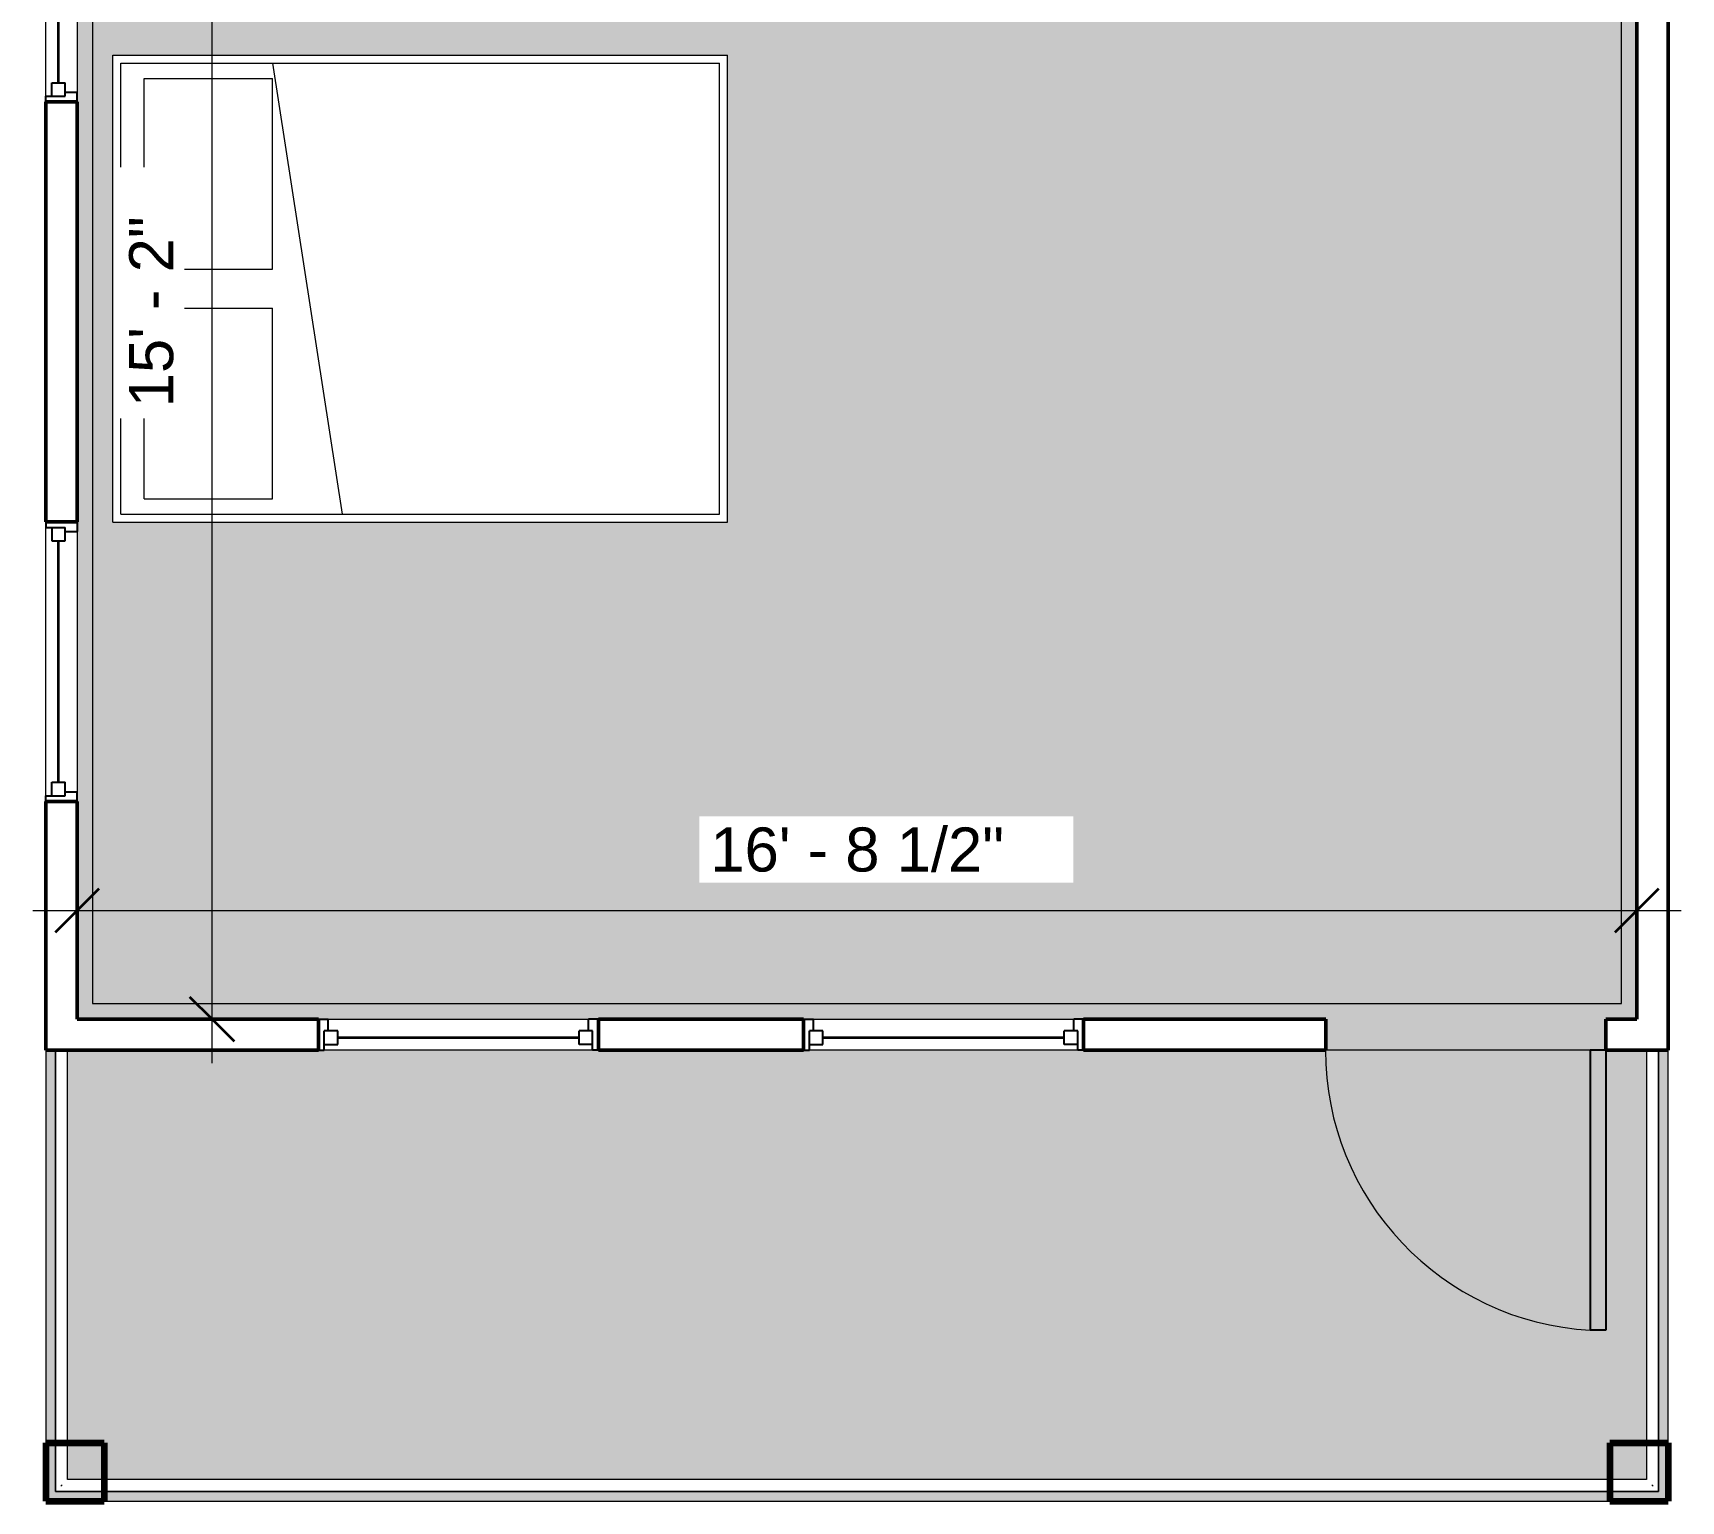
# Model space of a CAD drawing. Header units: inches. Extents: x -386 to 426, y -300 to 457.
# Drawn here: x -306.2 to -94.3, y -299.7 to -110.8 of the extents above; entities that cross this region are included whole.
import ezdxf

# ---------------------------------------------------------------- set-up
doc = ezdxf.new("R2010")
doc.units = ezdxf.units.IN
doc.header["$MEASUREMENT"] = 0
for name, color, linetype, lineweight in [('A-ANNO-DIMS', 211, 'Continuous', 9), ('A-ANNO-DIMS-48', 211, 'Continuous', 9), ('A-DOOR', 31, 'Continuous', 18), ('A-FLOR', 192, 'Continuous', 18), ('A-FLOR-HRAL', 11, 'Continuous', 18), ('A-FLOR-PATT', 8, 'Continuous', 18), ('A-GLAZ', 151, 'Continuous', 18), ('A-WALL', 113, 'Continuous', 18), ('I-FURN', 30, 'Continuous', 18), ('S-COLS', 52, 'Continuous', 18), ('S-COLS-SYMB', 171, 'Continuous', 100)]:
    doc.layers.add(name, color=color, linetype=linetype, lineweight=lineweight)
doc.styles.add('Arial_1', font='arial.ttf', dxfattribs={"height": 5.669291})
doc.dimstyles.new('Linear_-_3mm_Arial', dxfattribs={"dimscale": 12, "dimtxt": 5.784148, "dimasz": 0.472441, "dimexe": 0.472441, "dimexo": 0.314961, "dimgap": 0.275591, "dimtad": 1, "dimdec": 1, "dimrnd": 0.5, "dimzin": 1, "dimdsep": 46, "dimlunit": 4, "dimtxsty": 'Arial_1', "dimblk1": 'OBLIQUE', "dimblk2": 'OBLIQUE', "dimsah": 1, "dimcen": 0.09, "dimdle": 0.472441, "dimazin": 0, "dimtfac": 1, "dimtdec": 4, "dimtix": 1, "dimtmove": 0, "dimatfit": 3, "dimfxl": 1, "dimtvp": 1, "dimtfill": 1, "dimfrac": 2, "dimtolj": 1, "dimtzin": 0, "dimarcsym": 2})

# ---------------------------------------------------------------- blocks, each defined once
blk = doc.blocks.new('Top Rail Type - Top Rail_Internal_-339848-LEVEL 1')
at = {"layer": 'A-FLOR-HRAL'}
for p, q in [((-303.34, -241.67), (-303.34, -298.45)), ((-301.77, -296.88), (-301.77, -241.67)), ((-98.73, -241.67), (-98.73, -296.88)), ((-97.15, -298.45), (-97.15, -241.67)), ((-303.34, -298.45), (-97.15, -298.45)), ((-98.73, -296.88), (-301.77, -296.88))]:
    blk.add_line(p, q, dxfattribs=at)
for points in [[(-302.46, -297.58), (-302.48, -297.59), (-302.51, -297.62), (-302.56, -297.67), (-302.6, -297.72), (-302.64, -297.75), (-302.65, -297.76)], [(-98.03, -297.58), (-98.02, -297.59), (-97.99, -297.62), (-97.94, -297.67), (-97.89, -297.71), (-97.86, -297.75), (-97.85, -297.76)]]:
    blk.add_open_spline(points, degree=3, knots=[0.46272837, 0.46272837, 0.46272837, 0.46272837, 0.47916667, 0.5, 0.52083333, 0.53727163, 0.53727163, 0.53727163, 0.53727163], dxfattribs=at)
blk = doc.blocks.new('Top Rail Type - Top Rail_Internal_-V5-LEVEL 1')
at = {"layer": 'A-FLOR-HRAL'}
for p, q in [((-303.34, -298.45), (-303.34, -241.67)), ((-301.77, -296.88), (-301.77, -241.67)), ((-98.73, -241.67), (-98.73, -296.88)), ((-97.15, -241.67), (-97.15, -298.45)), ((-97.15, -298.45), (-303.34, -298.45)), ((-98.73, -296.88), (-301.77, -296.88))]:
    blk.add_line(p, q, dxfattribs=at)
blk = doc.blocks.new('M_Single-Flush - 3_ x 7_-337871-LEVEL 1')
at = {"layer": 'A-DOOR', "lineweight": 25}
for p, q in [((15.99, -2), (15.99, -38.01)), ((18, -2), (15.99, -2)), ((18, -2), (18, -38.01)), ((18, -38.01), (15.99, -38.01))]:
    blk.add_line(p, q, dxfattribs=at)
at = {"layer": 'A-DOOR'}
blk.add_arc((18, -2), 36.07, 180, 266.8086, dxfattribs=at)
blk = doc.blocks.new('M_Fixed - 3_ x 6_-338559-LEVEL 1')
at = {"layer": 'A-GLAZ', "lineweight": 25}
for p, q in [((-18, 2.51), (-17.25, 2.51)), ((-17.25, 2.51), (-17.25, 0.03)), ((17.25, 2.51), (17.25, 0.03)), ((17.96, 2.51), (17.25, 2.51)), ((-17.25, 1.76), (-15.52, 1.76)), ((-17.25, 0.03), (-15.52, 0.03)), ((-16.74, 0.03), (-16.74, -1.49)), ((-15.52, 1.76), (-15.52, 0.03)), ((15.52, 1.76), (15.52, 0.03)), ((17.25, 1.76), (15.52, 1.76)), ((15.52, 0.03), (17.25, 0.03)), ((16.74, 0.03), (16.74, -1.49)), ((-18, -1.49), (-16.74, -1.49)), ((18, -1.49), (16.74, -1.49))]:
    blk.add_line(p, q, dxfattribs=at)
at = {"layer": 'A-GLAZ', "lineweight": 35}
blk.add_line((-15.52, 0.9), (15.52, 0.9), dxfattribs=at)
blk = doc.blocks.new('M_Bed-Box - 1525 x 2007mm - Queen-342007-LEVEL 1')
at = {"layer": 'I-FURN'}
for p, q in [((-16.67, 30.28), (-16.67, -48.74)), ((-16.67, 30.28), (43.37, 30.28)), ((43.37, 30.28), (43.37, -48.74)), ((-15.67, 29.28), (-15.67, -47.74)), ((-15.67, 29.28), (42.37, 29.28)), ((42.37, 29.28), (42.37, -47.74)), ((-13.67, 26.28), (-13.67, 9.77)), ((-13.67, 26.28), (10.85, 26.28)), ((10.85, 26.28), (10.85, 9.77)), ((15.85, 26.28), (15.85, 9.77)), ((15.85, 26.28), (40.37, 26.28)), ((40.37, 26.28), (40.37, 9.77)), ((42.37, 9.77), (-15.67, 0.78)), ((-13.67, 9.77), (10.85, 9.77)), ((15.85, 9.77), (40.37, 9.77)), ((-16.67, -48.74), (43.37, -48.74)), ((-15.67, -47.74), (42.37, -47.74))]:
    blk.add_line(p, q, dxfattribs=at)
blk = doc.blocks.new('M_Timber-Column - 184x184-349289-LEVEL 1')
at = {"layer": 'S-COLS-SYMB'}
for p, q in [((-3.75, 3.75), (-3.75, -3.75)), ((-3.75, 3.75), (3.75, 3.75)), ((3.75, 3.75), (3.75, -3.75)), ((-3.75, -3.75), (3.75, -3.75))]:
    blk.add_line(p, q, dxfattribs=at)
blk = doc.blocks.new('DIMBLOCK5-LEVEL 1')
at = {"layer": 'A-ANNO-DIMS-48'}
for p, q in [((-283.19, -243.34), (-283.19, -50)), ((-283.42, -55.67), (-277.52, -55.67)), ((-283.19, -55.67), (-283.42, -55.67)), ((-283.42, -237.67), (-277.52, -237.67)), ((-283.19, -237.67), (-283.42, -237.67))]:
    blk.add_line(p, q, dxfattribs=at)
at = {"layer": 'A-ANNO-DIMS-48', "lineweight": 35}
for p, q in [((-283.19, -55.67), (-286.03, -52.83)), ((-283.19, -55.67), (-280.36, -58.5)), ((-283.19, -237.67), (-286.03, -234.83)), ((-283.19, -237.67), (-280.36, -240.5))]:
    blk.add_line(p, q, dxfattribs=at)
at = {"layer": 'A-ANNO-DIMS-48', "color": 0, "insert": (-293.86, -158.95), "char_height": 5.669, "width": 29.4725, "attachment_point": 1, "rotation": 90, "line_spacing_factor": 0.941778, "style": 'Arial_1', "bg_fill": 3, "box_fill_scale": 1.25, "bg_fill_color": 9, "bg_fill_true_color": 13158600, "bg_fill_transparency": 0}
blk.add_mtext('15\' - 2"', dxfattribs=at)
blk = doc.blocks.new('_Oblique')
at = {"color": 0, "linetype": 'ByBlock', "lineweight": -2}
blk.add_line((-0.5, -0.5), (0.5, 0.5), dxfattribs=at)
blk = doc.blocks.new('DIMBLOCK6-LEVEL 1')
at = {"layer": 'A-ANNO-DIMS-48', "lineweight": 35}
for p, q in [((-300.56, -223.68), (-297.72, -220.84)), ((-99.94, -223.68), (-97.11, -220.84)), ((-300.56, -223.68), (-303.39, -226.51)), ((-99.94, -223.68), (-102.78, -226.51))]:
    blk.add_line(p, q, dxfattribs=at)
at = {"layer": 'A-ANNO-DIMS-48'}
for p, q in [((-306.23, -223.68), (-94.27, -223.68)), ((-300.56, -223.45), (-300.56, -229.35)), ((-300.56, -223.68), (-300.56, -223.45)), ((-99.94, -223.45), (-99.94, -229.35)), ((-99.94, -223.68), (-99.94, -223.45))]:
    blk.add_line(p, q, dxfattribs=at)
at = {"layer": 'A-ANNO-DIMS-48', "color": 0, "insert": (-219.11, -213.01), "char_height": 5.6693, "width": 45.2765, "attachment_point": 1, "line_spacing_factor": 0.941778, "style": 'Arial_1', "bg_fill": 3, "box_fill_scale": 1.25, "bg_fill_color": 9, "bg_fill_true_color": 13158600, "bg_fill_transparency": 0}
blk.add_mtext('16\' - 8 1/2"', dxfattribs=at)

msp = doc.modelspace()

# ---------------------------------------------------------------- hatches: boundary and pattern name
at = {"layer": 'A-FLOR-PATT'}
h = msp.add_hatch(dxfattribs=at)
h.set_pattern_fill('FP_1', color=256, style=0, pattern_type=2)
h.set_pattern_definition([(216.87, (3.148, 7.871), (23.612372, 15.741842), [3.935, -35.419]), (206.565, (7.871, 5.51), (-7.870966, -7.870952), [8.8, -8.8]), (198.435, (7.871, 1.574), (-15.741811, -7.870923), [4.978, -19.912])])
h.paths.add_polyline_path([(-97.18, -299.67), (-95.94, -299.67), (-95.94, -241.67), (-97.15, -241.67), (-97.15, -298.45), (-303.34, -298.45), (-303.34, -241.67), (-304.56, -241.67), (-304.56, -299.67), (-98.73, -299.67)], flags=0)
h.paths.add_polyline_path([(-288.64, -296.88), (-98.73, -296.88), (-98.73, -241.67), (-103.94, -241.67), (-103.94, -237.67), (-99.94, -237.67), (-99.94, -102.67), (-99.94, -102.67), (-99.94, -2.01), (-103.94, -2.01), (-103.94, 1.99), (-95.94, 1.99), (-95.94, 56.33), (-99.94, 56.33), (-99.94, 61.01), (-140.94, 61.01), (-140.94, 56.33), (-149.94, 56.33), (-149.94, 60.33), (-144.94, 60.33), (-144.94, 93.02), (-188.56, 93.02), (-188.56, 60.33), (-185.94, 60.33), (-185.94, 56.33), (-188.56, 56.33), (-188.56, 1.99), (-139.94, 1.99), (-139.94, -2.01), (-160.56, -2.01), (-160.56, -10.01), (-164.56, -10.01), (-164.56, -2.01), (-188.56, -2.01), (-188.56, -51.67), (-164.56, -51.67), (-164.56, -46.01), (-160.56, -46.01), (-160.56, -55.67), (-196.56, -55.67), (-196.56, -51.67), (-192.56, -51.67), (-192.56, 56.33), (-196.56, 56.33), (-196.56, 60.33), (-192.56, 60.33), (-192.56, 180.33), (-280.46, 180.33), (-280.46, 179.08), (-300.56, 179.08), (-300.56, 60.33), (-232.56, 60.33), (-232.56, 56.33), (-240.56, 56.33), (-240.56, 32.33), (-276.56, 32.33), (-276.56, -27.67), (-240.56, -27.67), (-240.56, -51.67), (-232.56, -51.67), (-232.56, -55.67), (-300.56, -55.67), (-300.56, -101.42), (-248.46, -101.42), (-248.46, -107.92), (-300.56, -107.92), (-300.56, -237.67), (-139.94, -237.67), (-139.94, -241.67), (-301.77, -241.67), (-301.77, -296.88)], flags=0)
h.paths.add_polyline_path([(-217.92, -173.71), (-295.94, -173.71), (-295.94, -113.67), (-216.92, -113.67), (-216.92, -173.71)], flags=0)
h.paths.add_polyline_path([(-206.7, -107.92), (-209.7, -107.92), (-209.7, -101.42), (-161.21, -101.42), (-161.21, -107.92), (-192.56, -107.92)], flags=0)
h.paths.add_polyline_path([(-140.94, 117.99), (-123.74, 126.01), (-122.84, 129.69), (-120.35, 124.33), (-119.45, 128.01), (-103.7, 135.35), (-103.7, 138.99), (-140.94, 138.99), (-140.94, 138.81), (-139.49, 138.81), (-139.49, 133.48), (-140.94, 133.48), (-140.94, 118.57)], flags=0)
h.paths.add_polyline_path([(-102.12, 136.09), (-99.94, 137.11), (-99.94, 138.99), (-102.12, 138.99), (-102.12, 136.19)], flags=0)

# ---------------------------------------------------------------- linework, layer by layer
at = {"layer": 'A-FLOR'}
for p, q in [((-304.56, -241.67), (-304.56, -299.67)), ((-95.94, -299.67), (-95.94, -241.67)), ((-304.56, -299.67), (-95.94, -299.67))]:
    msp.add_line(p, q, dxfattribs=at)
at = {"layer": 'A-WALL'}
for p, q in [((-95.94, 184.33), (-95.94, -241.67)), ((-298.56, 178.33), (-298.56, -235.67)), ((-101.94, -235.67), (-101.94, 178.33)), ((-304.56, -209.67), (-304.56, 138.33)), ((-300.56, -107.92), (-300.56, -119.67)), ((-300.56, -173.67), (-300.56, -209.67)), ((-298.56, -235.67), (-101.94, -235.67)), ((-269.51, -237.67), (-233.51, -237.67)), ((-207.11, -237.67), (-171.11, -237.67)), ((-103.94, -241.67), (-269.51, -241.67))]:
    msp.add_line(p, q, dxfattribs=at)
at = {"layer": 'A-WALL', "lineweight": 50}
for p, q in [((-95.94, -237.67), (-95.94, 1.99)), ((-99.94, -2.01), (-99.94, -237.67)), ((-304.56, -119.67), (-304.56, -173.67)), ((-300.56, -119.67), (-304.56, -119.67)), ((-300.56, -173.67), (-300.56, -119.67)), ((-304.56, -173.67), (-300.56, -173.67)), ((-304.56, -209.67), (-304.56, -241.67)), ((-300.56, -209.67), (-304.56, -209.67)), ((-300.56, -237.67), (-300.56, -209.67)), ((-269.51, -237.67), (-300.56, -237.67)), ((-269.51, -241.67), (-269.51, -237.67)), ((-207.11, -237.67), (-233.51, -237.67)), ((-233.51, -237.67), (-233.51, -241.67)), ((-207.11, -241.67), (-207.11, -237.67)), ((-139.94, -237.67), (-171.11, -237.67)), ((-171.11, -237.67), (-171.11, -241.67)), ((-139.94, -241.67), (-139.94, -237.67)), ((-99.94, -237.67), (-103.94, -237.67)), ((-103.94, -237.67), (-103.94, -241.67)), ((-95.94, -241.67), (-95.94, -237.67)), ((-304.56, -241.67), (-269.51, -241.67)), ((-233.51, -241.67), (-207.11, -241.67)), ((-171.11, -241.67), (-139.94, -241.67)), ((-103.94, -241.67), (-95.94, -241.67))]:
    msp.add_line(p, q, dxfattribs=at)

# ---------------------------------------------------------------- block references
at = {"layer": 'A-DOOR'}
msp.add_blockref('M_Single-Flush - 3_ x 7_-337871-LEVEL 1', (-121.94, -239.67), dxfattribs=at)
at = {"layer": 'A-FLOR-HRAL'}
for name in ['Top Rail Type - Top Rail_Internal_-339848-LEVEL 1', 'Top Rail Type - Top Rail_Internal_-V5-LEVEL 1']:
    msp.add_blockref(name, (0, 0), dxfattribs=at)
at = {"layer": 'A-GLAZ'}
for p, rotation in [((-302.04, -101.67), 89.99999999999991), ((-302.04, -191.67), 89.99999999999991), ((-251.51, -239.16), 180), ((-189.11, -239.16), 180)]:
    msp.add_blockref('M_Fixed - 3_ x 6_-338559-LEVEL 1', p, dxfattribs=dict(at, rotation=rotation))
at = {"layer": 'I-FURN', "rotation": 89.99999999999991}
msp.add_blockref('M_Bed-Box - 1525 x 2007mm - Queen-342007-LEVEL 1', (-265.66, -157.04), dxfattribs=at)
at = {"layer": 'S-COLS'}
for p in [(-300.81, -295.92), (-99.69, -295.92)]:
    msp.add_blockref('M_Timber-Column - 184x184-349289-LEVEL 1', p, dxfattribs=at)

# ---------------------------------------------------------------- next in the draw order: dimensions: what is measured, and where the dimension line sits
at = {"layer": 'A-ANNO-DIMS'}
dim = msp.add_linear_dim(base=(-283.19, -55.67), p1=(-287.2, -237.67), p2=(-287.2, -55.67), angle=90, dimstyle='Linear_-_3mm_Arial', override={"dimpost": '<>', "dimfxl": 182}, dxfattribs=at)
dim.commit()
dim.dimension.update_dxf_attribs({"geometry": 'DIMBLOCK5-LEVEL 1', "text_midpoint": (-289.39, -146.67)})

# ---------------------------------------------------------------- next in the draw order: dimensions: what is measured, and where the dimension line sits
dim = msp.add_linear_dim(base=(-99.94, -223.68), p1=(-300.56, -219.67), p2=(-99.94, -219.67), dimstyle='Linear_-_3mm_Arial', override={"dimpost": '<>', "dimfxl": 200.616199}, dxfattribs=at)
dim.commit()
dim.dimension.update_dxf_attribs({"geometry": 'DIMBLOCK6-LEVEL 1', "text_midpoint": (-200.25, -217.44)})

doc.saveas('drawing.dxf')
